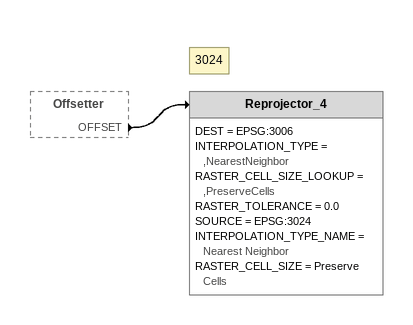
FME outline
Offsetter [outside]
    OFFSET -> Reprojector_4
Note: 3024
Reprojector_4
    DEST = EPSG:3006
    INTERPOLATION_TYPE = ,NearestNeighbor
    RASTER_CELL_SIZE_LOOKUP = ,PreserveCells
    RASTER_TOLERANCE = 0.0
    SOURCE = EPSG:3024
    INTERPOLATION_TYPE_NAME = Nearest Neighbor
    RASTER_CELL_SIZE = Preserve Cells
